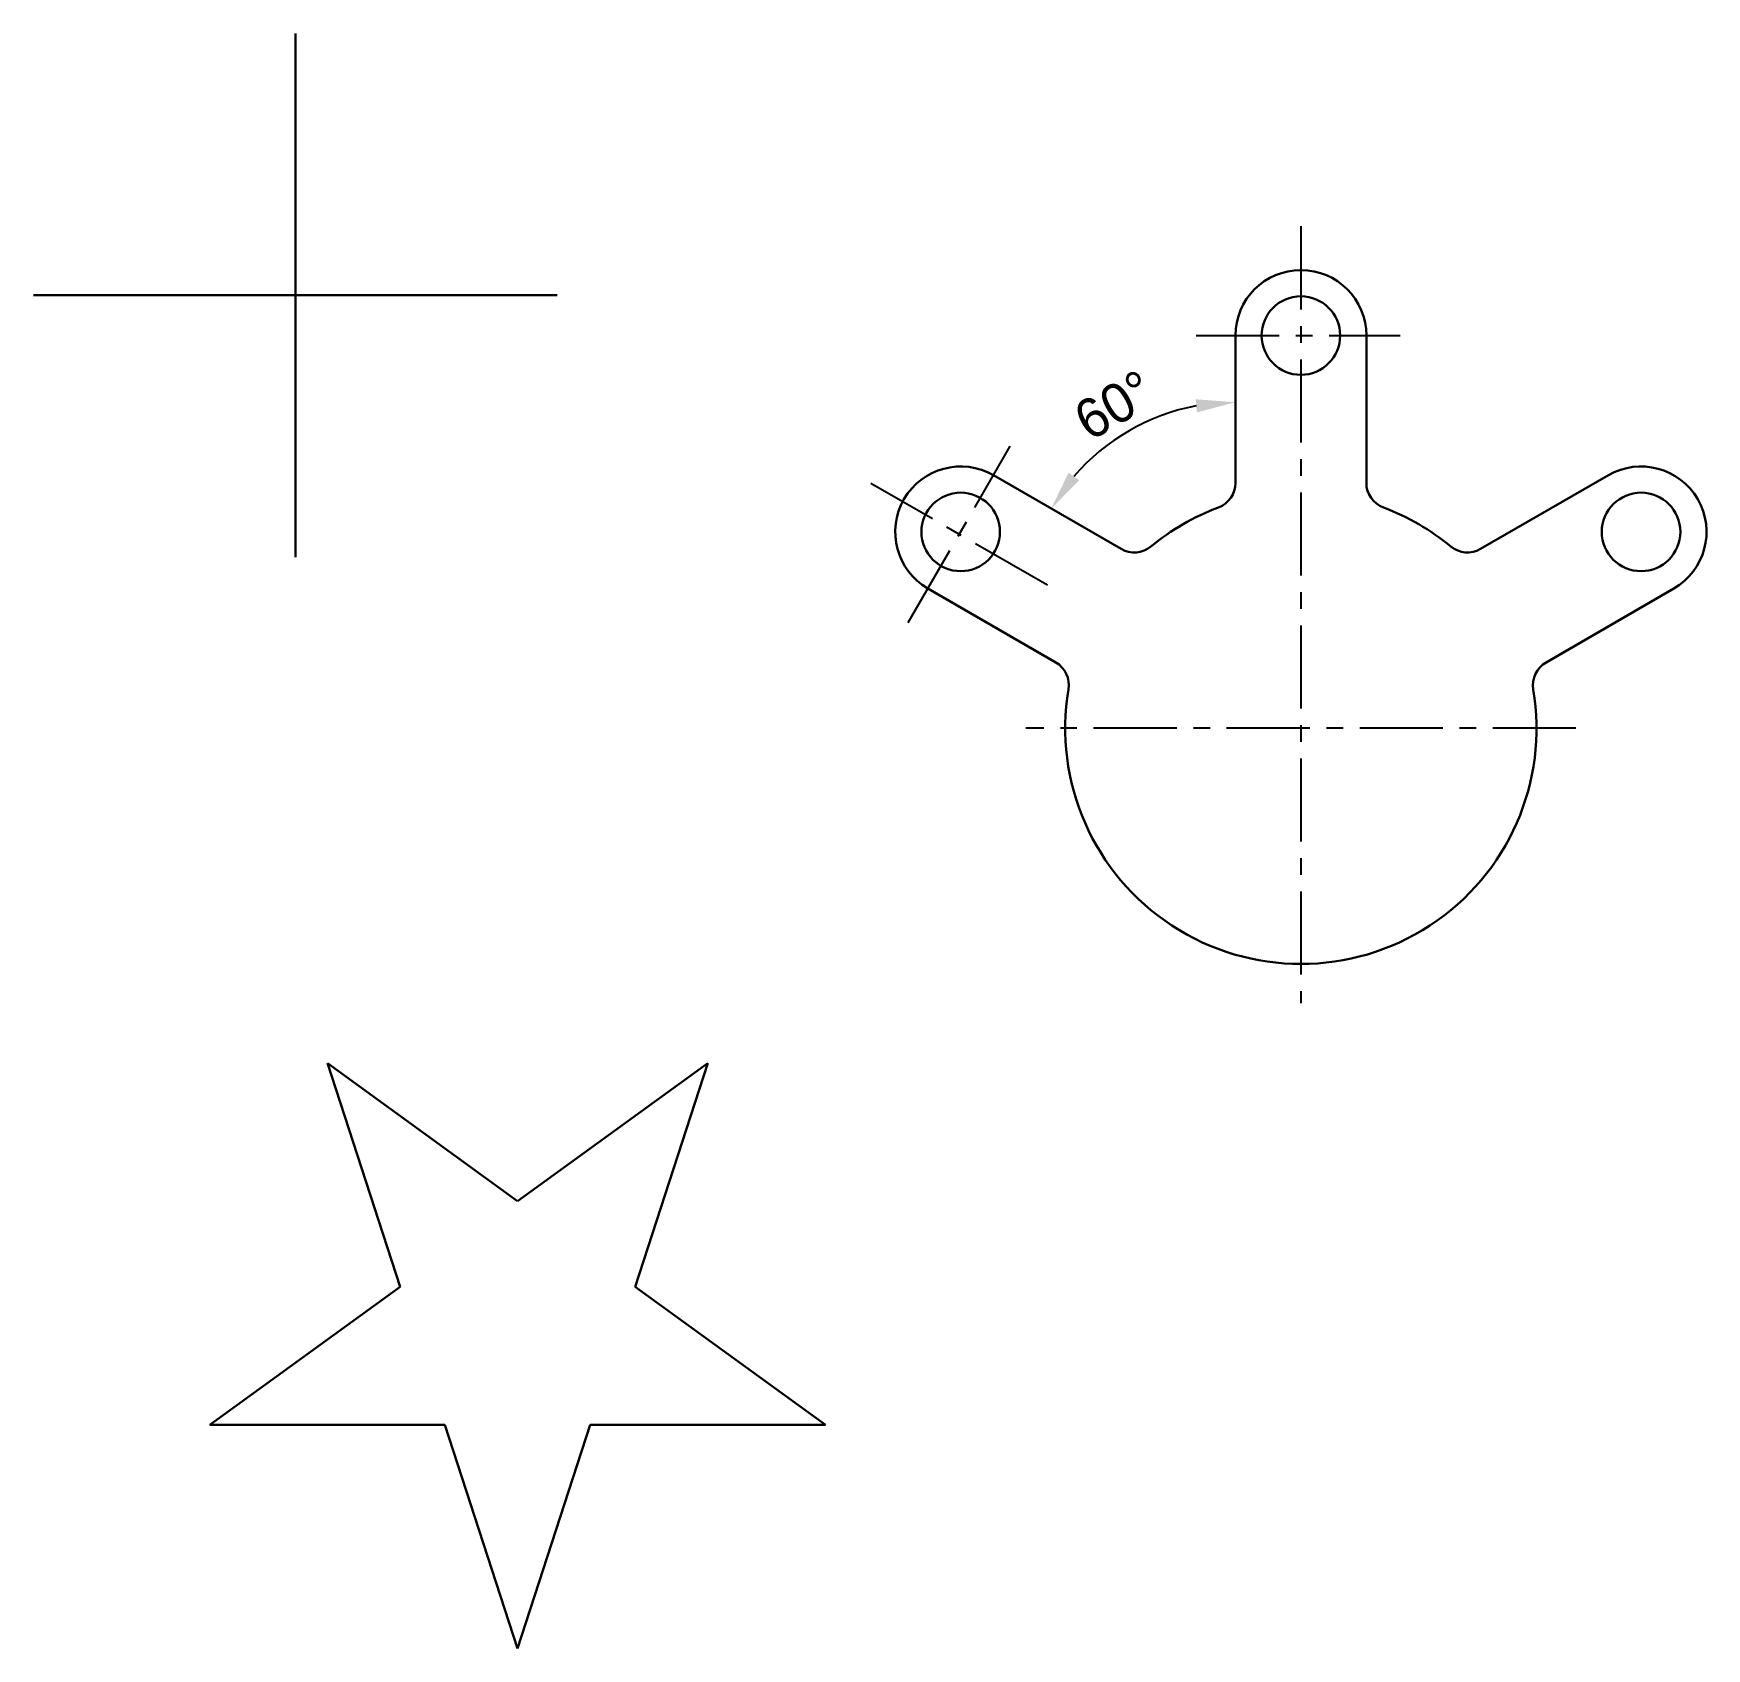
# Model space of a CAD drawing. Header units: millimetres. Extents: x 2835 to 3474, y 464 to 1081.
import ezdxf

# ---------------------------------------------------------------- set-up
doc = ezdxf.new("R2010")
doc.units = ezdxf.units.MM
doc.header["$PDMODE"] = 3
doc.linetypes.add('CENTER', pattern=[50.8, 31.75, -6.35, 6.35, -6.35])
doc.dimstyles.new('ISO-25', dxfattribs={"dimscale": 6, "dimtxt": 2.5, "dimasz": 2.5, "dimexe": 1.25, "dimexo": 0.625, "dimtad": 1, "dimdsep": 46, "dimtxsty": 'Standard', "dimcen": 2.5, "dimadec": 0, "dimazin": 0, "dimtfac": 1, "dimtmove": 0, "dimatfit": 3, "dimfxl": 1, "dimarcsym": 0})

# ---------------------------------------------------------------- blocks, each defined once
blk = doc.blocks.new('*D2')
at = {"color": 0, "lineweight": -2, "transparency": 16777216}
blk.add_arc((3293.86, 858.75), 81.23, 100.59525, 139.40475, dxfattribs=at)
at = {"color": 0, "transparency": 16777216}
for points in [[(3278.69, 941.09), (3279.15, 936.11), (3293.86, 939.99)], [(3234.21, 910.17), (3230.13, 913.06), (3223.51, 899.37)]]:
    blk.add_solid(points, dxfattribs=at)
at = {"layer": 'Defpoints', "color": 0, "transparency": 16777216}
for p in [(3293.86, 965.45), (3266.07, 935.09), (3201.45, 912.1), (3293.86, 909.13), (3250.23, 883.94)]:
    blk.add_point(p, dxfattribs=at)
at = {"color": 0, "transparency": 16777216, "insert": (3247.61, 938.85), "char_height": 15, "attachment_point": 5, "rotation": 30}
blk.add_mtext('60°', dxfattribs=at)

msp = doc.modelspace()

# ---------------------------------------------------------------- linework, layer by layer
at = {"lineweight": 30}
for p, q in [((2934.877, 880.821), (2934.877, 1080.821)), ((2834.877, 980.821), (3034.877, 980.821))]:
    msp.add_line(p, q, dxfattribs=at)
at = {"color": 1, "linetype": 'CENTER'}
for p, q in [((3318.855, 1007.163), (3318.855, 710.453)), ((3278.855, 965.453), (3356.735, 965.453)), ((3168.951, 855.812), (3207.891, 923.258)), ((3222.144, 870.065), (3154.698, 909.005)), ((3423.855, 815.453), (3213.855, 815.453))]:
    msp.add_line(p, q, dxfattribs=at)
at = {"color": 6, "lineweight": 30}
for p, q in [((3293.855, 909.128), (3293.855, 965.453)), ((3343.855, 965.453), (3343.855, 909.128)), ((3201.451, 912.104), (3250.23, 883.941)), ((3387.48, 883.941), (3436.259, 912.104)), ((3225.23, 840.64), (3176.451, 868.802)), ((3461.259, 868.802), (3412.48, 840.64)), ((2992.009, 549.409), (2902.204, 549.409)), ((3137.318, 549.409), (3047.512, 549.409))]:
    msp.add_line(p, q, dxfattribs=at)
at = {"color": 0, "lineweight": 30}
for p, q in [((2974.858, 602.195), (2947.106, 687.605)), ((2947.106, 687.605), (3019.761, 634.819)), ((3019.761, 634.819), (3092.415, 687.605)), ((3092.415, 687.605), (3064.663, 602.195)), ((2902.204, 549.409), (2974.858, 602.195)), ((3064.663, 602.195), (3137.318, 549.409)), ((3019.761, 463.998), (2992.009, 549.409)), ((3047.512, 549.409), (3019.761, 463.998))]:
    msp.add_line(p, q, dxfattribs=at)
at = {"color": 6, "lineweight": 30}
for centre in [(3318.855, 965.453), (3188.951, 890.453), (3448.759, 890.453)]:
    msp.add_circle(centre, 15, dxfattribs=at)
for centre, start, end in [((3318.855, 965.453), 0, 180), ((3188.951, 890.453), 60, 240), ((3448.759, 890.453), 300, 120)]:
    msp.add_arc(centre, 25, start, end, dxfattribs=at)
at = {"lineweight": 30}
for centre, start, end in [((3283.855, 909.128), 290.487315, 0), ((3353.855, 909.128), 180, 249.512685), ((3255.23, 892.601), 240, 309.512685), ((3382.48, 892.601), 230.487315, 300), ((3220.23, 831.98), 350.487315, 60), ((3417.48, 831.98), 120, 189.512685)]:
    msp.add_arc(centre, 10, start, end, dxfattribs=at)
at = {"color": 0, "lineweight": 30}
for start, end in [(110.487315, 129.512685), (50.487315, 69.512685), (170.487315, 9.512685)]:
    msp.add_arc((3318.855, 815.453), 90, start, end, dxfattribs=at)

# ---------------------------------------------------------------- dimensions: what is measured, and where the dimension line sits
dim = msp.add_angular_dim_2l(base=(3266.072, 935.087), line1=((3293.855, 909.128), (3293.855, 965.453)), line2=((3201.451, 912.104), (3250.23, 883.941)), dimstyle='ISO-25')
dim.commit()
dim.dimension.update_dxf_attribs({"geometry": '*D2', "text_midpoint": (3247.615, 938.845)})

doc.saveas('drawing.dxf')
